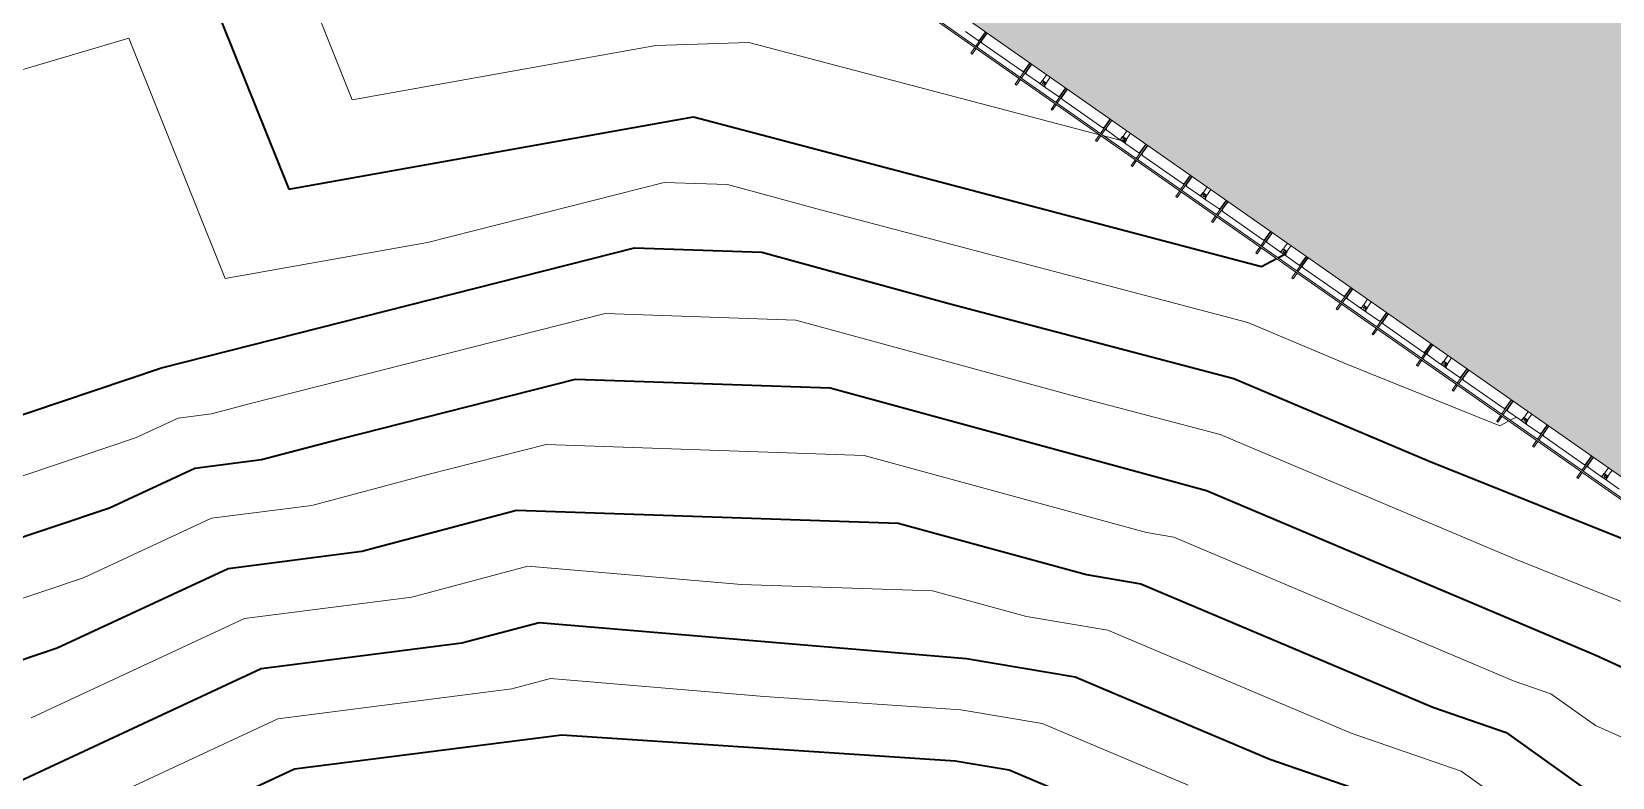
# Model space of a CAD drawing. Header units: millimetres. Extents: x -861324 to 439029, y -308065 to 694685.
# Drawn here: x -500554 to -460050, y 179881 to 198998 of the extents above; entities that cross this region are included whole.
import ezdxf

# ---------------------------------------------------------------- set-up
doc = ezdxf.new("R2010")
doc.units = ezdxf.units.MM
for name, color, linetype, lineweight in [('A-DETL-GENF', 92, 'Continuous', 9), ('A-DETL-THIN', 151, 'Continuous', 9), ('A-GENM', 13, 'Continuous', 9), ('C-TOPO-MAJR', 7, 'Continuous', 35), ('C-TOPO-MINR', 7, 'Continuous', 9), ('S-BEAM', 12, 'Continuous', 9)]:
    doc.layers.add(name, color=color, linetype=linetype, lineweight=lineweight)

# ---------------------------------------------------------------- blocks, each defined once
blk = doc.blocks.new('Dầm C52 - Hộp 40x60-V197-BỐ TRÍ BÈ PIN HỒ BẢN MÒNG')
at = {"layer": 'S-BEAM', "color": 7}
for p, q in [((-110033, 20), (110033, 20)), ((110033, -20), (-110033, -20))]:
    blk.add_line(p, q, dxfattribs=at)
blk = doc.blocks.new('Dai phao do pin - DẢI PHAO ĐỠ PIN-16569-BỐ TRÍ BÈ PIN HỒ BẢN MÒNG')
at = {"layer": 'A-GENM', "color": 7}
for p, q in [((28750, 223), (28380, 223)), ((28800, 118), (28800, 173)), ((28892, 118), (28800, 118)), ((28808, 88), (28808, -66)), ((28930, 118), (28838, 118)), ((28922, -66), (28922, 88)), ((28930, 173), (28930, 118)), ((29340, 223), (28980, 223)), ((29340, 223), (29399, 223)), ((29390, -66), (29390, 173)), ((29439, 223), (29500, 223)), ((29450, 173), (29450, -66)), ((30730, 223), (29500, 223)), ((30730, 223), (30789, 223)), ((30780, -66), (30780, 173)), ((30829, 223), (30890, 223)), ((30840, 173), (30840, -66)), ((31260, 223), (30890, 223)), ((31310, 118), (31310, 173)), ((31402, 118), (31310, 118)), ((31318, 88), (31318, -66)), ((31440, 118), (31348, 118)), ((31432, -66), (31432, 88)), ((31440, 173), (31440, 118)), ((31850, 223), (31490, 223)), ((31850, 223), (31909, 223)), ((31900, -66), (31900, 173)), ((31949, 223), (32010, 223)), ((31960, 173), (31960, -66)), ((33240, 223), (32010, 223)), ((33240, 223), (33299, 223)), ((33290, -66), (33290, 173)), ((33339, 223), (33400, 223)), ((33350, 173), (33350, -66)), ((33770, 223), (33400, 223)), ((33820, 118), (33820, 173)), ((33912, 118), (33820, 118)), ((33828, 88), (33828, -66)), ((33950, 118), (33858, 118)), ((33942, -66), (33942, 88)), ((33950, 173), (33950, 118)), ((34360, 223), (34000, 223)), ((34360, 223), (34419, 223)), ((34410, -66), (34410, 173)), ((34459, 223), (34520, 223)), ((34470, 173), (34470, -66)), ((35750, 223), (34520, 223)), ((35750, 223), (35809, 223)), ((35800, -66), (35800, 173)), ((35849, 223), (35910, 223)), ((35860, 173), (35860, -66)), ((36280, 223), (35910, 223)), ((36330, 118), (36330, 173)), ((36422, 118), (36330, 118)), ((36338, 88), (36338, -66)), ((36460, 118), (36368, 118)), ((36452, -66), (36452, 88)), ((36460, 173), (36460, 118)), ((36870, 223), (36510, 223)), ((36870, 223), (36929, 223)), ((36920, -66), (36920, 173)), ((36969, 223), (37030, 223)), ((36980, 173), (36980, -66)), ((38260, 223), (37030, 223)), ((38260, 223), (38319, 223)), ((38310, -66), (38310, 173)), ((38359, 223), (38420, 223)), ((38370, 173), (38370, -66)), ((38790, 223), (38420, 223)), ((38840, 118), (38840, 173)), ((38932, 118), (38840, 118)), ((38848, 88), (38848, -66)), ((38970, 118), (38878, 118)), ((38962, -66), (38962, 88)), ((38970, 173), (38970, 118)), ((39380, 223), (39020, 223)), ((39380, 223), (39439, 223)), ((39430, -66), (39430, 173)), ((39479, 223), (39540, 223)), ((39490, 173), (39490, -66)), ((40770, 223), (39540, 223)), ((40770, 223), (40829, 223)), ((40820, -66), (40820, 173)), ((40869, 223), (40930, 223)), ((40880, 173), (40880, -66)), ((41300, 223), (40930, 223)), ((41350, 118), (41350, 173)), ((41442, 118), (41350, 118)), ((41358, 88), (41358, -66)), ((41480, 118), (41388, 118)), ((41472, -66), (41472, 88)), ((41480, 173), (41480, 118)), ((41890, 223), (41530, 223)), ((41890, 223), (41949, 223)), ((41940, -66), (41940, 173)), ((41989, 223), (42050, 223)), ((42000, 173), (42000, -66)), ((43280, 223), (42050, 223)), ((43280, 223), (43339, 223)), ((43330, -66), (43330, 173)), ((43379, 223), (43440, 223)), ((43390, 173), (43390, -66)), ((43810, 223), (43440, 223)), ((43860, 118), (43860, 173)), ((43952, 118), (43860, 118)), ((43868, 88), (43868, -66)), ((43990, 118), (43898, 118)), ((43982, -66), (43982, 88)), ((43990, 173), (43990, 118)), ((44400, 223), (44040, 223)), ((44400, 223), (44459, 223)), ((44450, -66), (44450, 173)), ((44499, 223), (44560, 223)), ((44510, 173), (44510, -66)), ((45790, 223), (44560, 223)), ((45790, 223), (45849, 223)), ((45840, -66), (45840, 173)), ((45889, 223), (45950, 223)), ((45900, 173), (45900, -66)), ((46320, 223), (45950, 223)), ((46370, 118), (46370, 173)), ((46462, 118), (46370, 118)), ((46378, 88), (46378, -66)), ((46500, 118), (46408, 118)), ((46492, -66), (46492, 88)), ((46500, 173), (46500, 118)), ((46910, 223), (46550, 223)), ((46910, 223), (46969, 223)), ((46960, -66), (46960, 173)), ((47009, 223), (47070, 223)), ((47020, 173), (47020, -66)), ((48300, 223), (47070, 223)), ((48300, 223), (48359, 223)), ((48350, -66), (48350, 173)), ((48399, 223), (48460, 223)), ((48410, 173), (48410, -66)), ((48830, 223), (48460, 223))]:
    blk.add_line(p, q, dxfattribs=at)
at = {"layer": 'A-GENM', "color": 9}
for p, q in [((28750, 223), (28922, 223)), ((28922, 223), (28750, 223)), ((28800, 173), (28800, 118)), ((28800, 173), (28800, 118)), ((28800, 118), (28800, 173)), ((28800, 118), (28892, 118)), ((28800, 118), (28892, 118)), ((28892, 118), (28800, 118)), ((28808, 223), (28980, 223)), ((28808, 116), (28808, 223)), ((28808, 223), (28808, 116)), ((28980, 223), (28808, 223)), ((28838, 118), (28930, 118)), ((28838, 118), (28930, 118)), ((28930, 118), (28838, 118)), ((28922, 223), (28922, 116)), ((28922, 116), (28922, 223)), ((28930, 118), (28930, 173)), ((28930, 118), (28930, 173)), ((28930, 173), (28930, 118)), ((29340, 223), (29399, 223)), ((29439, 223), (29500, 223)), ((30730, 223), (30789, 223)), ((30829, 223), (30890, 223)), ((31260, 223), (31432, 223)), ((31432, 223), (31260, 223)), ((31310, 173), (31310, 162)), ((31310, 173), (31310, 162)), ((31310, 162), (31310, 173)), ((31310, 118), (31402, 118)), ((31310, 118), (31402, 118)), ((31402, 118), (31310, 118)), ((31318, 223), (31490, 223)), ((31318, 116), (31318, 223)), ((31318, 223), (31318, 116)), ((31490, 223), (31318, 223)), ((31348, 118), (31440, 118)), ((31348, 118), (31440, 118)), ((31440, 118), (31348, 118)), ((31432, 223), (31432, 116)), ((31432, 116), (31432, 223)), ((31440, 118), (31440, 173)), ((31440, 118), (31440, 173)), ((31440, 173), (31440, 118)), ((31850, 223), (31909, 223)), ((31949, 223), (32010, 223)), ((33240, 223), (33299, 223)), ((33339, 223), (33400, 223)), ((33770, 223), (33942, 223)), ((33942, 223), (33770, 223)), ((33820, 173), (33820, 118)), ((33820, 173), (33820, 118)), ((33820, 118), (33820, 173)), ((33820, 118), (33912, 118)), ((33820, 118), (33912, 118)), ((33912, 118), (33820, 118)), ((33828, 223), (34000, 223)), ((33828, 116), (33828, 223)), ((33828, 223), (33828, 116)), ((34000, 223), (33828, 223)), ((33858, 118), (33950, 118)), ((33858, 118), (33950, 118)), ((33950, 118), (33858, 118)), ((33942, 223), (33942, 116)), ((33942, 116), (33942, 223)), ((33950, 118), (33950, 173)), ((33950, 118), (33950, 173)), ((33950, 173), (33950, 118)), ((34360, 223), (34419, 223)), ((34459, 223), (34520, 223)), ((35750, 223), (35809, 223)), ((35849, 223), (35910, 223)), ((36280, 223), (36452, 223)), ((36452, 223), (36280, 223)), ((36330, 173), (36330, 118)), ((36330, 173), (36330, 118)), ((36330, 118), (36330, 173)), ((36330, 118), (36422, 118)), ((36330, 118), (36422, 118)), ((36422, 118), (36330, 118)), ((36338, 223), (36510, 223)), ((36338, 116), (36338, 223)), ((36338, 223), (36338, 116)), ((36510, 223), (36338, 223)), ((36368, 118), (36460, 118)), ((36368, 118), (36460, 118)), ((36460, 118), (36368, 118)), ((36452, 223), (36452, 116)), ((36452, 116), (36452, 223)), ((36460, 118), (36460, 173)), ((36460, 118), (36460, 173)), ((36460, 173), (36460, 118)), ((36870, 223), (36929, 223)), ((36969, 223), (37030, 223)), ((38260, 223), (38319, 223)), ((38359, 223), (38420, 223)), ((38790, 223), (38962, 223)), ((38962, 223), (38790, 223)), ((38840, 173), (38840, 118)), ((38840, 173), (38840, 118)), ((38840, 118), (38840, 173)), ((38840, 118), (38932, 118)), ((38840, 118), (38932, 118)), ((38932, 118), (38840, 118)), ((38848, 223), (39020, 223)), ((38848, 116), (38848, 223)), ((38848, 223), (38848, 116)), ((39020, 223), (38848, 223)), ((38878, 118), (38970, 118)), ((38878, 118), (38970, 118)), ((38970, 118), (38878, 118)), ((38962, 223), (38962, 116)), ((38962, 116), (38962, 223)), ((38970, 118), (38970, 173)), ((38970, 118), (38970, 173)), ((38970, 173), (38970, 118)), ((39380, 223), (39439, 223)), ((39479, 223), (39540, 223)), ((40770, 223), (40829, 223)), ((40869, 223), (40930, 223)), ((41300, 223), (41472, 223)), ((41472, 223), (41300, 223)), ((41350, 173), (41350, 118)), ((41350, 173), (41350, 118)), ((41350, 118), (41350, 173)), ((41350, 118), (41442, 118)), ((41350, 118), (41442, 118)), ((41442, 118), (41350, 118)), ((41358, 223), (41530, 223)), ((41358, 116), (41358, 223)), ((41358, 223), (41358, 116)), ((41530, 223), (41358, 223)), ((41388, 118), (41480, 118)), ((41388, 118), (41480, 118)), ((41480, 118), (41388, 118)), ((41472, 223), (41472, 116)), ((41472, 116), (41472, 223)), ((41480, 118), (41480, 173)), ((41480, 118), (41480, 173)), ((41480, 173), (41480, 118)), ((41890, 223), (41949, 223)), ((41989, 223), (42050, 223)), ((43280, 223), (43339, 223)), ((43379, 223), (43440, 223)), ((43810, 223), (43982, 223)), ((43982, 223), (43810, 223)), ((43860, 173), (43860, 118)), ((43860, 173), (43860, 118)), ((43860, 118), (43860, 173)), ((43860, 118), (43952, 118)), ((43860, 118), (43952, 118)), ((43952, 118), (43860, 118)), ((43868, 223), (44040, 223)), ((43868, 116), (43868, 223)), ((43868, 223), (43868, 116)), ((44040, 223), (43868, 223)), ((43898, 118), (43990, 118)), ((43898, 118), (43990, 118)), ((43990, 118), (43898, 118)), ((43982, 223), (43982, 116)), ((43982, 116), (43982, 223)), ((43990, 118), (43990, 173)), ((43990, 118), (43990, 173)), ((43990, 173), (43990, 118)), ((44400, 223), (44459, 223)), ((44499, 223), (44560, 223)), ((45790, 223), (45849, 223)), ((45889, 223), (45950, 223)), ((46320, 223), (46492, 223)), ((46492, 223), (46320, 223)), ((46370, 173), (46370, 118)), ((46370, 173), (46370, 118)), ((46370, 118), (46370, 173)), ((46370, 118), (46462, 118)), ((46370, 118), (46462, 118)), ((46462, 118), (46370, 118)), ((46378, 223), (46550, 223)), ((46378, 116), (46378, 223)), ((46378, 223), (46378, 116)), ((46550, 223), (46378, 223)), ((46408, 118), (46500, 118)), ((46408, 118), (46500, 118)), ((46500, 118), (46408, 118)), ((46492, 223), (46492, 116)), ((46492, 116), (46492, 223)), ((46500, 118), (46500, 173)), ((46500, 118), (46500, 173)), ((46500, 173), (46500, 118)), ((46910, 223), (46969, 223)), ((47009, 223), (47070, 223)), ((48300, 223), (48359, 223)), ((48399, 223), (48460, 223))]:
    blk.add_line(p, q, dxfattribs=at)
at = {"layer": 'A-GENM', "color": 7}
for centre, radius, start, end in [((28750, 173), 50, 360, 90), ((28838, 88), 30, 90, 180), ((28892, 88), 30, 0, 90), ((28980, 173), 50, 90, 180), ((29340, 173), 50, 0, 90), ((29340, 173), 50, 0, 75), ((29500, 173), 50, 90, 180), ((29500, 173), 50, 90, 165), ((30730, 173), 50, 0, 90), ((30730, 173), 50, 0, 75), ((30890, 173), 50, 90, 180), ((30890, 173), 50, 90, 165), ((31260, 173), 50, 360, 90), ((31348, 88), 30, 90, 180), ((31402, 88), 30, 0, 90), ((31490, 173), 50, 90, 180), ((31850, 173), 50, 0, 90), ((31850, 173), 50, 0, 75), ((32010, 173), 50, 90, 180), ((32010, 173), 50, 90, 165), ((33240, 173), 50, 0, 90), ((33240, 173), 50, 0, 75), ((33400, 173), 50, 90, 180), ((33400, 173), 50, 90, 165), ((33770, 173), 50, 360, 90), ((33858, 88), 30, 90, 180), ((33912, 88), 30, 0, 90), ((34000, 173), 50, 90, 180), ((34360, 173), 50, 0, 90), ((34360, 173), 50, 0, 75), ((34520, 173), 50, 90, 180), ((34520, 173), 50, 90, 165), ((35750, 173), 50, 0, 90), ((35750, 173), 50, 0, 75), ((35910, 173), 50, 90, 180), ((35910, 173), 50, 90, 165), ((36280, 173), 50, 360, 90), ((36368, 88), 30, 90, 180), ((36422, 88), 30, 0, 90), ((36510, 173), 50, 90, 180), ((36870, 173), 50, 0, 90), ((36870, 173), 50, 0, 75), ((37030, 173), 50, 90, 180), ((37030, 173), 50, 90, 165), ((38260, 173), 50, 0, 90), ((38260, 173), 50, 0, 75), ((38420, 173), 50, 90, 180), ((38420, 173), 50, 90, 165), ((38790, 173), 50, 360, 90), ((38878, 88), 30, 90, 180), ((38932, 88), 30, 0, 90), ((39020, 173), 50, 90, 180), ((39380, 173), 50, 0, 90), ((39380, 173), 50, 0, 75), ((39540, 173), 50, 90, 180), ((39540, 173), 50, 90, 165), ((40770, 173), 50, 0, 90), ((40770, 173), 50, 0, 75), ((40930, 173), 50, 90, 180), ((40930, 173), 50, 90, 165), ((41300, 173), 50, 0, 90), ((41388, 88), 30, 90, 180), ((41442, 88), 30, 0, 90), ((41530, 173), 50, 90, 180), ((41890, 173), 50, 0, 90), ((41890, 173), 50, 0, 75), ((42050, 173), 50, 90, 180), ((42050, 173), 50, 90, 165), ((43280, 173), 50, 0, 90), ((43280, 173), 50, 0, 75), ((43440, 173), 50, 90, 180), ((43440, 173), 50, 90, 165), ((43810, 173), 50, 0, 90), ((43898, 88), 30, 90, 180), ((43952, 88), 30, 0, 90), ((44040, 173), 50, 90, 180), ((44400, 173), 50, 0, 90), ((44400, 173), 50, 0, 75), ((44560, 173), 50, 90, 180), ((44560, 173), 50, 90, 165), ((45790, 173), 50, 0, 90), ((45790, 173), 50, 0, 75), ((45950, 173), 50, 90, 180), ((45950, 173), 50, 90, 165), ((46320, 173), 50, 360, 90), ((46408, 88), 30, 90, 180), ((46462, 88), 30, 0, 90), ((46550, 173), 50, 90, 180), ((46910, 173), 50, 0, 90), ((46910, 173), 50, 0, 75), ((47070, 173), 50, 90, 180), ((47070, 173), 50, 90, 165), ((48300, 173), 50, 0, 90), ((48300, 173), 50, 0, 75), ((48460, 173), 50, 90, 180), ((48460, 173), 50, 90, 165)]:
    blk.add_arc(centre, radius, start, end, dxfattribs=at)
at = {"layer": 'A-GENM', "color": 9}
for centre, radius, start, end in [((28750, 173), 50, 0, 90), ((28750, 173), 50, 0, 90), ((28750, 173), 50, 360, 90), ((28859, 162), 25, 0, 180), ((28859, 162), 25, 360, 180), ((28859, 162), 25, 180, 0), ((28859, 162), 25, 180, 360), ((28861, 162), 25, 0, 180), ((28861, 162), 25, 360, 180), ((28861, 162), 25, 180, 360), ((28861, 162), 25, 180, 360), ((28980, 173), 50, 90, 180), ((28980, 173), 50, 90, 180), ((28980, 173), 50, 90, 180), ((31260, 173), 50, 0, 90), ((31260, 173), 50, 0, 90), ((31260, 173), 50, 360, 90), ((31369, 162), 25, 0, 180), ((31369, 162), 25, 360, 180), ((31369, 162), 25, 180, 0), ((31369, 162), 25, 180, 360), ((31371, 162), 25, 0, 180), ((31371, 162), 25, 360, 180), ((31371, 162), 25, 180, 360), ((31371, 162), 25, 180, 360), ((31490, 173), 50, 90, 180), ((31490, 173), 50, 90, 180), ((31490, 173), 50, 90, 180), ((33770, 173), 50, 0, 90), ((33770, 173), 50, 0, 90), ((33770, 173), 50, 360, 90), ((33879, 162), 25, 0, 180), ((33879, 162), 25, 360, 180), ((33879, 162), 25, 180, 0), ((33879, 162), 25, 180, 360), ((33881, 162), 25, 0, 180), ((33881, 162), 25, 360, 180), ((33881, 162), 25, 180, 360), ((33881, 162), 25, 180, 360), ((34000, 173), 50, 90, 180), ((34000, 173), 50, 90, 180), ((34000, 173), 50, 90, 180), ((36280, 173), 50, 0, 90), ((36280, 173), 50, 0, 90), ((36280, 173), 50, 360, 90), ((36389, 162), 25, 0, 180), ((36389, 162), 25, 360, 180), ((36389, 162), 25, 180, 0), ((36389, 162), 25, 180, 360), ((36391, 162), 25, 0, 180), ((36391, 162), 25, 360, 180), ((36391, 162), 25, 180, 360), ((36391, 162), 25, 180, 360), ((36510, 173), 50, 90, 180), ((36510, 173), 50, 90, 180), ((36510, 173), 50, 90, 180), ((38790, 173), 50, 0, 90), ((38790, 173), 50, 0, 90), ((38790, 173), 50, 360, 90), ((38899, 162), 25, 0, 180), ((38899, 162), 25, 360, 180), ((38899, 162), 25, 180, 0), ((38899, 162), 25, 180, 360), ((38901, 162), 25, 0, 180), ((38901, 162), 25, 360, 180), ((38901, 162), 25, 180, 360), ((38901, 162), 25, 180, 360), ((39020, 173), 50, 90, 180), ((39020, 173), 50, 90, 180), ((39020, 173), 50, 90, 180), ((41300, 173), 50, 360, 90), ((41300, 173), 50, 360, 90), ((41300, 173), 50, 0, 90), ((41409, 162), 25, 0, 180), ((41409, 162), 25, 360, 180), ((41409, 162), 25, 180, 0), ((41409, 162), 25, 180, 360), ((41411, 162), 25, 0, 180), ((41411, 162), 25, 360, 180), ((41411, 162), 25, 180, 360), ((41411, 162), 25, 180, 360), ((41530, 173), 50, 90, 180), ((41530, 173), 50, 90, 180), ((41530, 173), 50, 90, 180), ((43810, 173), 50, 360, 90), ((43810, 173), 50, 360, 90), ((43810, 173), 50, 0, 90), ((43919, 162), 25, 0, 180), ((43919, 162), 25, 360, 180), ((43919, 162), 25, 180, 0), ((43919, 162), 25, 180, 360), ((43921, 162), 25, 0, 180), ((43921, 162), 25, 360, 180), ((43921, 162), 25, 180, 360), ((43921, 162), 25, 180, 360), ((44040, 173), 50, 90, 180), ((44040, 173), 50, 90, 180), ((44040, 173), 50, 90, 180), ((46320, 173), 50, 0, 90), ((46320, 173), 50, 0, 90), ((46320, 173), 50, 360, 90), ((46429, 162), 25, 0, 180), ((46429, 162), 25, 360, 180), ((46429, 162), 25, 180, 0), ((46429, 162), 25, 180, 360), ((46431, 162), 25, 0, 180), ((46431, 162), 25, 360, 180), ((46431, 162), 25, 180, 360), ((46431, 162), 25, 180, 360), ((46550, 173), 50, 90, 180), ((46550, 173), 50, 90, 180), ((46550, 173), 50, 90, 180)]:
    blk.add_arc(centre, radius, start, end, dxfattribs=at)
blk = doc.blocks.new('Dầm C52 - Dầm C52-19796-BỐ TRÍ BÈ PIN HỒ BẢN MÒNG')
at = {"layer": 'S-BEAM', "color": 7}
for p, q in [((-39613, -20), (-39613, 20)), ((-39613, 20), (-39433, 20)), ((-39393, 20), (-38947, 20)), ((-39433, -20), (-39613, -20)), ((-38947, -20), (-39393, -20))]:
    blk.add_line(p, q, dxfattribs=at)
blk = doc.blocks.new('Dầm C52 - Dầm C52-V200-BỐ TRÍ BÈ PIN HỒ BẢN MÒNG')
at = {"layer": 'S-BEAM', "color": 7}
for p, q in [((-39613, -20), (-39613, 20)), ((-39613, 20), (-39449, 20)), ((-39393, 20), (-38947, 20)), ((-39433, -20), (-39613, -20)), ((-38947, -20), (-39393, -20))]:
    blk.add_line(p, q, dxfattribs=at)
blk = doc.blocks.new('Dầm C52 - Dầm C52-V201-BỐ TRÍ BÈ PIN HỒ BẢN MÒNG')
at = {"layer": 'S-BEAM', "color": 7}
for p, q in [((-39613, -20), (-39613, 20)), ((-39613, 20), (-39433, 20)), ((-39393, 20), (-38947, 20)), ((-39433, -20), (-39613, -20)), ((-38947, -20), (-39393, -20))]:
    blk.add_line(p, q, dxfattribs=at)
blk = doc.blocks.new('HOBANMONG_BEPIN 6_rvt-1-BỐ TRÍ BÈ PIN HỒ BẢN MÒNG')
at = {"layer": 'A-GENM', "lineweight": 9, "rotation": 144.9999999999997}
blk.add_blockref('Dai phao do pin - DẢI PHAO ĐỠ PIN-16569-BỐ TRÍ BÈ PIN HỒ BẢN MÒNG', (-436499, 171175), dxfattribs=at)
at = {"layer": 'S-BEAM', "lineweight": 9}
for name, p, rotation in [('Dầm C52 - Dầm C52-19796-BỐ TRÍ BÈ PIN HỒ BẢN MÒNG', (-453752, 230882), 55.00000000000035), ('Dầm C52 - Dầm C52-19796-BỐ TRÍ BÈ PIN HỒ BẢN MÒNG', (-452613, 230085), 55.00000000000035), ('Dầm C52 - Dầm C52-19796-BỐ TRÍ BÈ PIN HỒ BẢN MÒNG', (-451696, 229442), 55.00000000000035), ('Dầm C52 - Dầm C52-19796-BỐ TRÍ BÈ PIN HỒ BẢN MÒNG', (-450557, 228645), 55.00000000000035), ('Dầm C52 - Dầm C52-19796-BỐ TRÍ BÈ PIN HỒ BẢN MÒNG', (-449639, 228003), 55.00000000000035), ('Dầm C52 - Dầm C52-19796-BỐ TRÍ BÈ PIN HỒ BẢN MÒNG', (-448501, 227205), 55.00000000000035), ('Dầm C52 - Dầm C52-19796-BỐ TRÍ BÈ PIN HỒ BẢN MÒNG', (-447583, 226563), 55.00000000000035), ('Dầm C52 - Dầm C52-19796-BỐ TRÍ BÈ PIN HỒ BẢN MÒNG', (-446445, 225766), 55.00000000000035), ('Dầm C52 - Dầm C52-V200-BỐ TRÍ BÈ PIN HỒ BẢN MÒNG', (-445527, 225123), 55.00000000000035), ('Dầm C52 - Dầm C52-19796-BỐ TRÍ BÈ PIN HỒ BẢN MÒNG', (-444389, 224326), 55.00000000000035), ('Dầm C52 - Dầm C52-19796-BỐ TRÍ BÈ PIN HỒ BẢN MÒNG', (-443471, 223684), 55.00000000000035), ('Dầm C52 - Dầm C52-19796-BỐ TRÍ BÈ PIN HỒ BẢN MÒNG', (-442333, 222886), 55.00000000000035), ('Dầm C52 - Dầm C52-19796-BỐ TRÍ BÈ PIN HỒ BẢN MÒNG', (-441415, 222244), 55.00000000000035), ('Dầm C52 - Dầm C52-V201-BỐ TRÍ BÈ PIN HỒ BẢN MÒNG', (-440277, 221447), 55.00000000000035), ('Dầm C52 - Dầm C52-19796-BỐ TRÍ BÈ PIN HỒ BẢN MÒNG', (-439359, 220804), 55.00000000000035), ('Dầm C52 - Dầm C52-19796-BỐ TRÍ BÈ PIN HỒ BẢN MÒNG', (-438220, 220007), 55.00000000000035), ('Dầm C52 - Hộp 40x60-V197-BỐ TRÍ BÈ PIN HỒ BẢN MÒNG', (-404336, 148166), 324.9999999999993)]:
    blk.add_blockref(name, p, dxfattribs=dict(at, rotation=rotation))

msp = doc.modelspace()

# ---------------------------------------------------------------- hatches: boundary and pattern name
at = {"layer": 'A-DETL-GENF'}
msp.add_hatch(color=8, dxfattribs=at).paths.add_polyline_path([(-248957, 54506), (-211101, 108570), (-448889, 275071), (-493590, 211231), (-314845, 86073), (-308000, 95848), (-250260, 55418)])

# ---------------------------------------------------------------- linework, layer by layer
at = {"layer": 'A-DETL-THIN'}
msp.add_line((-493590, 211231), (-314845, 86073), dxfattribs=at)
at = {"layer": 'C-TOPO-MAJR'}
for p, q in [((-498907, 207279), (-493966, 194960)), ((-493966, 194960), (-483595, 196813)), ((-483595, 196813), (-469043, 192979)), ((-497224, 190377), (-485106, 193452)), ((-485106, 193452), (-481845, 193341)), ((-481845, 193341), (-477022, 192022)), ((-468618, 193201), (-468411, 193310)), ((-469043, 192979), (-468658, 193180)), ((-477022, 192022), (-469746, 190106)), ((-522339, 181946), (-497224, 190377)), ((-492676, 188554), (-486617, 190091)), ((-486617, 190091), (-480096, 189869)), ((-469746, 190106), (-464758, 187997)), ((-480096, 189869), (-470449, 187232)), ((-494660, 188026), (-492676, 188554)), ((-496373, 187808), (-494660, 188026)), ((-464758, 187997), (-456824, 184811)), ((-498561, 186788), (-496373, 187808)), ((-470449, 187232), (-460473, 183015)), ((-518654, 180043), (-498561, 186788)), ((-492096, 185676), (-488129, 186731)), ((-488129, 186731), (-478347, 186397)), ((-478347, 186397), (-473523, 185079)), ((-495522, 185239), (-492096, 185676)), ((-499898, 183199), (-495522, 185239)), ((-473523, 185079), (-472133, 184845)), ((-472133, 184845), (-464652, 181683)), ((-489532, 183326), (-487548, 183853)), ((-487548, 183853), (-476598, 182925)), ((-514968, 178141), (-499898, 183199)), ((-494672, 182670), (-489532, 183326)), ((-476598, 182925), (-473817, 182458)), ((-460473, 183015), (-451813, 179043)), ((-501235, 179610), (-494672, 182670)), ((-473817, 182458), (-468830, 180350)), ((-464652, 181683), (-462773, 181032)), ((-493821, 180101), (-486968, 180976)), ((-486968, 180976), (-476892, 180305)), ((-462773, 181032), (-460487, 179400)), ((-476892, 180305), (-475502, 180071)), ((-468830, 180350), (-465072, 179050)), ((-502573, 176021), (-493821, 180101)), ((-475502, 180071), (-473008, 179017))]:
    msp.add_line(p, q, dxfattribs=at)
at = {"layer": 'C-TOPO-MINR'}
for p, q in [((-499749, 215731), (-492338, 197252)), ((-507290, 196093), (-498065, 198828)), ((-498065, 198828), (-495595, 192668)), ((-492338, 197252), (-484559, 198641)), ((-484559, 198641), (-482173, 198721)), ((-482173, 198721), (-473191, 196355)), ((-473079, 196325), (-472505, 196174)), ((-490409, 193595), (-484350, 195132)), ((-484350, 195132), (-482720, 195077)), ((-482720, 195077), (-480308, 194417)), ((-480308, 194417), (-469394, 191542)), ((-495595, 192668), (-490409, 193595)), ((-494950, 189465), (-485862, 191772)), ((-485862, 191772), (-480971, 191605)), ((-480971, 191605), (-473735, 189627)), ((-469394, 191542), (-466901, 190488)), ((-466901, 190488), (-462933, 188895)), ((-473735, 189627), (-470097, 188669)), ((-496798, 189092), (-495942, 189201)), ((-495942, 189201), (-494950, 189465)), ((-497892, 188582), (-496798, 189092)), ((-462933, 188895), (-462731, 189001)), ((-462667, 189034), (-462511, 189116)), ((-520496, 180994), (-497892, 188582)), ((-490402, 187642), (-487373, 188411)), ((-487373, 188411), (-479222, 188133)), ((-470097, 188669), (-462616, 185506)), ((-479222, 188133), (-471986, 186155)), ((-493378, 186851), (-490402, 187642)), ((-495948, 186523), (-493378, 186851)), ((-499229, 184993), (-495948, 186523)), ((-471986, 186155), (-471291, 186039)), ((-471291, 186039), (-462563, 182349)), ((-490814, 184501), (-487838, 185292)), ((-487838, 185292), (-482363, 184828)), ((-462616, 185506), (-458649, 183913)), ((-516811, 179092), (-499229, 184993)), ((-482363, 184828), (-477472, 184661)), ((-495097, 183954), (-490814, 184501)), ((-477472, 184661), (-475060, 184002)), ((-500567, 181405), (-495097, 183954)), ((-475060, 184002), (-472975, 183652)), ((-472975, 183652), (-466741, 181016)), ((-488250, 182151), (-487258, 182415)), ((-487258, 182415), (-481783, 181951)), ((-462563, 182349), (-461623, 182024)), ((-494247, 181386), (-488250, 182151)), ((-481783, 181951), (-476745, 181615)), ((-461623, 182024), (-460480, 181208)), ((-476745, 181615), (-474659, 181265)), ((-501904, 177816), (-494247, 181386)), ((-474659, 181265), (-470919, 179684)), ((-460480, 181208), (-453638, 178145)), ((-466741, 181016), (-463922, 180041)), ((-463922, 180041), (-460493, 177592))]:
    msp.add_line(p, q, dxfattribs=at)

# ---------------------------------------------------------------- block references
at = {"lineweight": 5}
msp.add_blockref('HOBANMONG_BEPIN 6_rvt-1-BỐ TRÍ BÈ PIN HỒ BẢN MÒNG', (0, 0), dxfattribs=at)

doc.saveas('drawing.dxf')
